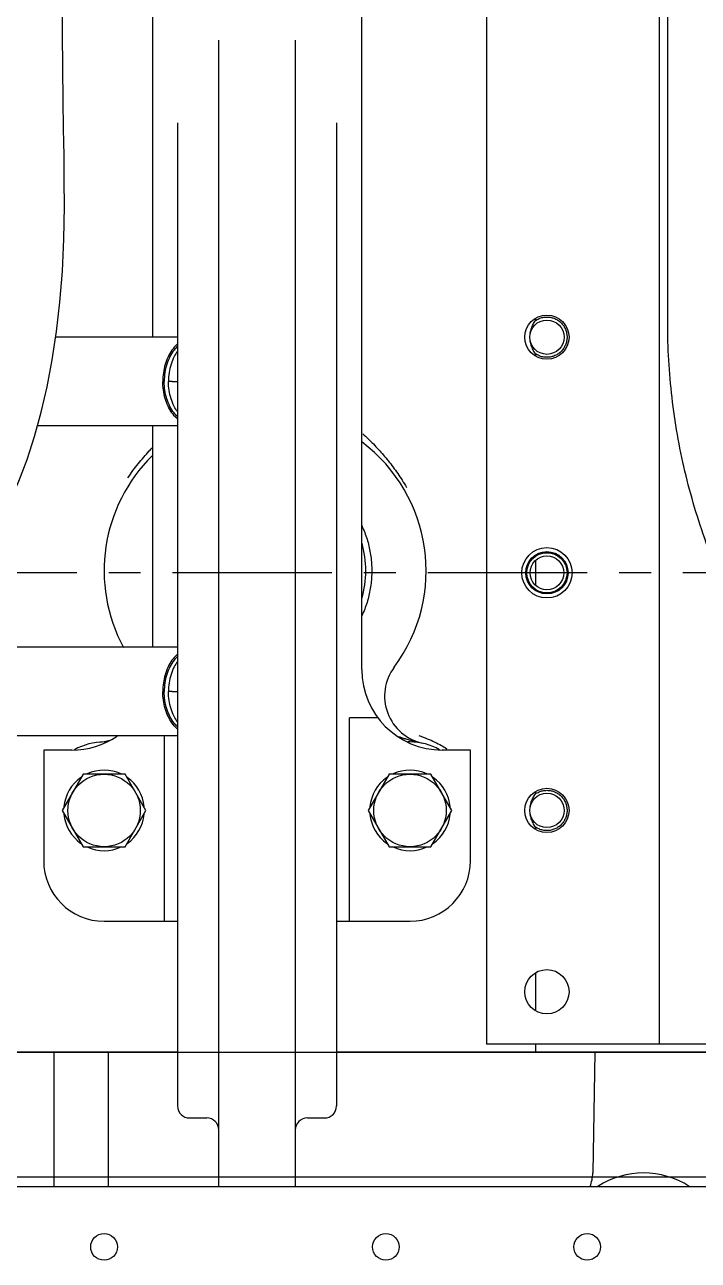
# Model space of a CAD drawing. Header units: millimetres. Extents: x 156850 to 204135, y 56350 to 74150.
# Drawn here: x 158360.3 to 158527.6, y 60211.3 to 60518.1 of the extents above; entities that cross this region are included whole.
import ezdxf

# ---------------------------------------------------------------- set-up
doc = ezdxf.new("R2010")
doc.units = ezdxf.units.MM
doc.header["$LTSCALE"] = 150
doc.linetypes.add('X-2F-PLAN$0$CENTER', pattern=[2, 1.25, -0.25, 0.25, -0.25])
doc.layers.add('-----33 Equipment', color=5, linetype='Continuous')

# ---------------------------------------------------------------- blocks, each defined once
blk = doc.blocks.new('X-2F-PLAN$0$A$C73FA2420')
at = {"color": 0}
blk.add_line((508.73, 1599.81), (508.73, 76.75), dxfattribs=at)
at = {"color": 0, "linetype": 'Continuous'}
for p, q in [((508.73, 1040.03), (508.73, 1245.37)), ((475.38, 1156.28), (475.38, 861.28)), ((587.23, 1040.03), (587.23, 1093.19)), ((609.23, 1040.03), (609.23, 1093.19)), ((664.23, 1040.03), (664.23, 1074.82)), ((508.73, 1070.78), (475.38, 1070.78)), ((583.73, 1073.28), (556.23, 1073.28)), ((583.73, 1066.28), (583.73, 1073.28)), ((568.73, 1068.67), (559.73, 1063.47)), ((577.73, 1063.47), (568.73, 1068.67)), ((686.23, 1040.03), (686.23, 1070.29)), ((559.73, 1063.47), (559.73, 1053.08)), ((577.73, 1053.08), (577.73, 1063.47)), ((508.73, 1057.28), (475.38, 1057.28)), ((541.23, 1058.28), (541.23, 1040.03)), ((585.73, 1057.75), (585.73, 1058.28)), ((559.73, 1053.08), (568.73, 1047.89)), ((568.73, 1047.89), (577.73, 1053.08)), ((664.23, 1046.28), (609.23, 1046.28)), ((768.73, 1046.28), (686.23, 1046.28)), ((541.23, 1043.28), (587.23, 1043.28)), ((739.44, 1040.03), (495.38, 1040.03)), ((598.23, 1041.38), (598.23, 1040.03)), ((675.23, 1041.38), (675.23, 1040.03)), ((492.38, 1037.03), (492.38, 1032.78)), ((475.38, 1029.78), (759.96, 1029.78)), ((759.96, 1010.78), (475.38, 1010.78)), ((492.38, 1007.78), (492.38, 1003.53)), ((739.44, 1000.53), (495.38, 1000.53)), ((508.73, 796.92), (508.73, 1000.53)), ((541.23, 1000.53), (541.23, 982.28)), ((541.23, 997.28), (591.73, 997.28)), ((591.73, 990.28), (591.73, 997.28)), ((603.73, 994.28), (768.73, 994.28)), ((568.73, 992.67), (559.73, 987.47)), ((577.73, 987.47), (568.73, 992.67)), ((559.73, 987.47), (559.73, 977.08)), ((577.73, 977.08), (577.73, 987.47)), ((585.73, 982.28), (585.73, 982.81)), ((559.73, 977.08), (568.73, 971.89)), ((568.73, 971.89), (577.73, 977.08)), ((583.73, 967.28), (583.73, 974.28)), ((556.23, 967.28), (583.73, 967.28)), ((863.39, 963.28), (510.73, 963.28)), ((510.73, 797.76), (510.73, 963.28)), ((510.73, 951.12), (508.73, 951.12)), ((528.43, 951.12), (519.03, 951.12)), ((564.62, 951.12), (564.03, 951.12)), ((573.43, 951.12), (572.85, 951.12)), ((630.81, 951.12), (624.66, 951.12)), ((682.12, 951.12), (681.53, 951.12)), ((690.93, 951.12), (690.35, 951.12)), ((508.73, 936.36), (478.77, 936.89)), ((510.73, 920.28), (861.73, 920.28)), ((689.84, 918.28), (892.73, 918.28))]:
    blk.add_line(p, q, dxfattribs=at)
for points in [[(612.6, 1110.12), (614.58, 1106.94), (617.14, 1103.37), (619.85, 1100.11), (622.72, 1097.09), (625.77, 1094.25), (629.05, 1091.55), (632.62, 1088.94), (636.55, 1086.4), (640.84, 1083.96), (645.5, 1081.63), (650.52, 1079.44), (655.87, 1077.41), (661.56, 1075.56), (667.58, 1073.89), (673.93, 1072.41), (680.6, 1071.14), (687.6, 1070.08), (694.93, 1069.24), (702.6, 1068.63), (710.6, 1068.26), (718.73, 1068.14)], [(718.73, 1068.14), (725, 1068.16), (731.36, 1068.23), (737.94, 1068.33), (745.04, 1068.44), (752.95, 1068.54), (761.77, 1068.6), (771.29, 1068.62), (781.39, 1068.59), (791.99, 1068.52), (802.99, 1068.41), (814.29, 1068.28), (825.64, 1068.14)]]:
    blk.add_lwpolyline(points, dxfattribs=at)
for centre, radius in [((568.73, 1058.28), 9), ((460.38, 1058.28), 3.32), ((460.38, 988.28), 3.32), ((568.73, 982.28), 9), ((627.73, 948.28), 6.25), ((523.73, 948.28), 5.5), ((568.73, 948.28), 5.5), ((568.73, 948.28), 4.26), ((627.73, 948.28), 5.25), ((627.73, 948.28), 5.16), ((627.73, 948.28), 5), ((627.73, 948.28), 4.19), ((686.23, 948.28), 5.5), ((686.23, 948.28), 4.26), ((460.38, 938.28), 3.32)]:
    blk.add_circle(centre, radius, dxfattribs=at)
for centre, radius, start, end in [((556.23, 1058.28), 15, 90, 180), ((568.73, 1058.28), 10, 95.1643, 144.9111), ((568.73, 1058.28), 10, 35.0889, 84.8357), ((603.73, 1066.28), 20, 180, 214.1671), ((570.73, 1058.28), 15, 0, 29.3845), ((568.73, 1058.28), 10, 155.0889, 204.9111), ((568.73, 1058.28), 10, 335.0889, 24.9111), ((597.66, 1060.34), 12, 184.3732, 196.8774), ((628.23, 1018.28), 40, 44.4526, 118.3685), ((568.73, 1058.28), 10, 215.0889, 264.8357), ((568.73, 1058.28), 10, 275.1643, 324.9111), ((495.38, 1037.03), 3, 90, 180), ((489.38, 1032.78), 3, 270, 0), ((489.38, 1007.78), 3, 0, 90), ((495.38, 1003.53), 3, 180, 270), ((603.73, 974.28), 20, 90, 180), ((628.23, 1018.28), 40, 233.264, 323.1333), ((628.23, 1018.28), 25, 253.9609, 286.0391), ((568.73, 982.28), 10, 95.1643, 144.9111), ((568.73, 982.28), 10, 35.0889, 84.8357), ((597.13, 976.6), 12, 53.264, 167.8716), ((568.73, 982.28), 10, 155.0889, 204.9111), ((568.73, 982.28), 10, 335.0889, 24.9111), ((556.23, 982.28), 15, 180, 270), ((570.73, 982.28), 15, 330.6155, 0), ((568.73, 982.28), 10, 215.0889, 264.8357), ((568.73, 982.28), 10, 275.1643, 324.9111), ((478.94, 946.89), 10, 248.9817, 269), ((457.73, 924.28), 21, 327.1953, 32.7421)]:
    blk.add_arc(centre, radius, start, end, dxfattribs=at)
for points, start_tangent, end_tangent in [([(585.84, 1057.88), (585.9, 1057.39)], (0.11916, -0.992875), (0.132755, -0.991149)), ([(651.3, 1052.38), (653.1, 1051.1), (654.81, 1049.78), (656.44, 1048.43), (657.99, 1047.06), (658.83, 1046.28)], (0.826591, -0.562803), (0.728503, -0.685043)), ([(588.91, 1040.04), (589.09, 1040.24), (590.46, 1041.41), (592.12, 1042.38), (594.02, 1043.1), (596.09, 1043.54), (598.23, 1043.69)], (0.663168, 0.748471), (1, 0)), ([(589.52, 1040.06), (590.43, 1040.88), (592.06, 1041.92), (593.96, 1042.7), (596.05, 1043.18), (598.23, 1043.34)], (0.6892, 0.724571), (1, 0)), ([(607.56, 1040.04), (607.38, 1040.24), (606.01, 1041.41), (604.35, 1042.38), (602.44, 1043.1), (600.38, 1043.54), (598.23, 1043.69)], (-0.663168, 0.748471), (-1, 0)), ([(606.95, 1040.06), (606.04, 1040.88), (604.41, 1041.92), (602.5, 1042.7), (600.42, 1043.18), (598.23, 1043.34)], (-0.6892, 0.724571), (-1, 0)), ([(665.91, 1040.04), (666.09, 1040.24), (667.46, 1041.41), (669.12, 1042.38), (671.02, 1043.1), (673.09, 1043.54), (675.23, 1043.69)], (0.663168, 0.748471), (1, 0)), ([(666.52, 1040.06), (667.43, 1040.88), (669.06, 1041.92), (670.96, 1042.7), (673.05, 1043.18), (675.23, 1043.34)], (0.6892, 0.724571), (1, 0)), ([(684.56, 1040.04), (684.38, 1040.24), (683.01, 1041.41), (681.35, 1042.38), (679.44, 1043.1), (677.38, 1043.54), (675.23, 1043.69)], (-0.663168, 0.748471), (-1, 0)), ([(683.95, 1040.06), (683.04, 1040.88), (681.41, 1041.92), (679.5, 1042.7), (677.42, 1043.18), (675.23, 1043.34)], (-0.6892, 0.724571), (-1, 0)), ([(590.74, 1040.05), (592.06, 1040.86), (593.96, 1041.64), (596.05, 1042.12), (598.23, 1042.28)], (0.81108, 0.584936), (1, 0)), ([(605.73, 1040.05), (604.41, 1040.86), (602.5, 1041.64), (600.42, 1042.12), (598.23, 1042.28)], (-0.81108, 0.584936), (-1, 0)), ([(598.23, 1041.38), (598.23, 1041.57), (598.23, 1041.78), (598.23, 1041.98), (598.23, 1042.15)], (0, 1), (0, 1)), ([(667.74, 1040.05), (669.06, 1040.86), (670.96, 1041.64), (673.05, 1042.12), (675.23, 1042.28)], (0.81108, 0.584936), (1, 0)), ([(682.73, 1040.05), (681.41, 1040.86), (679.5, 1041.64), (677.42, 1042.12), (675.23, 1042.28)], (-0.81108, 0.584936), (-1, 0)), ([(675.23, 1041.38), (675.23, 1041.57), (675.23, 1041.78), (675.23, 1041.98), (675.23, 1042.15)], (0, 1), (0, 1)), ([(628.23, 991.78), (626.46, 991.84), (624.7, 992.01), (622.96, 992.31), (621.23, 992.72), (619.54, 993.24), (617.89, 993.88), (617.03, 994.26)], (-1, -0.000001), (-0.906164, 0.422926)), ([(639.44, 994.26), (638.58, 993.88), (636.93, 993.24), (635.24, 992.72), (633.51, 992.31), (631.77, 992.01), (630, 991.84), (628.23, 991.78)], (-0.906164, -0.422926), (-1, -0.000001)), ([(662.25, 993.98), (661, 992.67), (659.71, 991.38), (658.36, 990.13), (656.97, 988.89), (655.51, 987.68), (653.98, 986.49), (652.38, 985.34), (650.7, 984.23), (648.95, 983.16)], (-0.680673, -0.732587), (-0.864329, -0.502927)), ([(587.13, 985.34), (586.97, 984.85), (586.7, 983.99), (586.44, 983.06)], (-0.317239, -0.948346), (-0.266656, -0.963792)), ([(586.44, 983.06), (586.09, 981.9), (585.74, 980.6), (585.4, 979.13)], (-0.306283, -0.95194), (-0.210104, -0.977679)), ([(587.35, 980.12), (586.55, 978), (585.71, 976.12), (584.86, 974.49), (584.03, 973.1)], (-0.332159, -0.943223), (-0.544669, -0.838651)), ([(564.37, 945.84), (564.14, 946.3), (563.97, 946.77), (563.84, 947.26), (563.76, 947.76), (563.73, 948.27), (563.76, 948.77), (563.83, 949.27), (563.96, 949.76), (564.13, 950.24), (564.35, 950.69), (564.62, 951.12)], (-0.486768, 0.873531), (0.568466, 0.822707)), ([(572.85, 951.12), (573.11, 950.69), (573.33, 950.24), (573.51, 949.76), (573.63, 949.27), (573.71, 948.77), (573.73, 948.27), (573.71, 947.76), (573.63, 947.26), (573.5, 946.77), (573.33, 946.3), (573.1, 945.84), (572.83, 945.42), (572.52, 945.02), (572.17, 944.65), (571.79, 944.32), (571.38, 944.03), (570.93, 943.79), (570.47, 943.59), (569.99, 943.44), (569.49, 943.34), (568.99, 943.28), (568.48, 943.28), (567.98, 943.34), (567.48, 943.44), (567, 943.59), (566.54, 943.79), (566.09, 944.03), (565.68, 944.32), (565.29, 944.65), (564.94, 945.02), (564.63, 945.42), (564.37, 945.84)], (0.568464, -0.822708), (-0.486768, 0.873531)), ([(564.62, 951.12), (565.12, 951.45), (565.62, 951.73), (566.13, 951.96), (566.63, 952.15), (567.13, 952.29), (567.63, 952.4)], (0.8123, 0.583239), (0.986324, 0.164817)), ([(569.83, 952.4), (570.34, 952.29), (570.84, 952.15), (571.34, 951.96), (571.85, 951.73), (572.35, 951.45), (572.85, 951.12)], (0.986329, -0.164788), (0.812299, -0.583241)), ([(681.87, 945.84), (681.64, 946.3), (681.47, 946.77), (681.34, 947.26), (681.26, 947.76), (681.23, 948.27), (681.26, 948.77), (681.33, 949.27), (681.46, 949.76), (681.63, 950.24), (681.85, 950.69), (682.12, 951.12)], (-0.486768, 0.873531), (0.568466, 0.822707)), ([(690.35, 951.12), (690.61, 950.69), (690.83, 950.24), (691.01, 949.76), (691.13, 949.27), (691.21, 948.77), (691.23, 948.27), (691.21, 947.76), (691.13, 947.26), (691, 946.77), (690.83, 946.3), (690.6, 945.84), (690.33, 945.42), (690.02, 945.02), (689.67, 944.65), (689.29, 944.32), (688.88, 944.03), (688.43, 943.79), (687.97, 943.59), (687.49, 943.44), (686.99, 943.34), (686.49, 943.28), (685.98, 943.28), (685.48, 943.34), (684.98, 943.44), (684.5, 943.59), (684.04, 943.79), (683.59, 944.03), (683.18, 944.32), (682.79, 944.65), (682.44, 945.02), (682.13, 945.42), (681.87, 945.84)], (0.568463, -0.822709), (-0.486768, 0.873531)), ([(682.12, 951.12), (682.62, 951.45), (683.12, 951.73), (683.63, 951.96), (684.13, 952.15), (684.63, 952.29), (685.13, 952.4)], (0.812301, 0.583239), (0.986325, 0.164811)), ([(687.33, 952.4), (687.84, 952.29), (688.34, 952.15), (688.84, 951.96), (689.35, 951.73), (689.85, 951.45), (690.35, 951.12)], (0.986327, -0.164799), (0.812299, -0.583241)), ([(530.95, 777.68), (532.3, 786.83), (534.19, 795.89), (536.61, 804.83), (539.54, 813.61), (542.98, 822.2), (546.92, 830.59), (551.34, 838.73), (556.22, 846.6), (561.56, 854.18), (567.33, 861.44), (573.51, 868.35), (580.09, 874.9), (587.04, 881.05), (594.34, 886.79), (601.96, 892.1), (609.88, 896.96), (618.06, 901.35), (626.5, 905.26), (635.14, 908.68), (643.97, 911.59), (652.96, 913.99), (662.07, 915.86), (671.27, 917.2), (680.54, 918.01), (689.84, 918.28)], (0.117943, 0.99302), (1, 0))]:
    blk.add_spline(points, degree=3, dxfattribs=dict(at, start_tangent=start_tangent, end_tangent=end_tangent))
blk = doc.blocks.new('X-2F-PLAN$0$zw$C47F')
at = {"layer": '-----33 Equipment'}
blk.add_line((3375.86, 2206.3), (3375.86, 1166.3), dxfattribs=at)
at = {"layer": '-----33 Equipment', "linetype": 'X-2F-PLAN$0$CENTER', "ltscale": 0.211328}
blk.add_line((3525.86, 2206.3), (3525.86, 1166.3), dxfattribs=at)
at = {"layer": '-----33 Equipment'}
blk.add_blockref('X-2F-PLAN$0$A$C73FA2420', (2898.05, 848.02), dxfattribs=at)

msp = doc.modelspace()

# ---------------------------------------------------------------- block references
at = {"layer": '-----33 Equipment', "rotation": 90.00000000000001}
msp.add_blockref('X-2F-PLAN$0$zw$C47F', (160286.3, 56856.22), dxfattribs=at)

doc.saveas('drawing.dxf')
